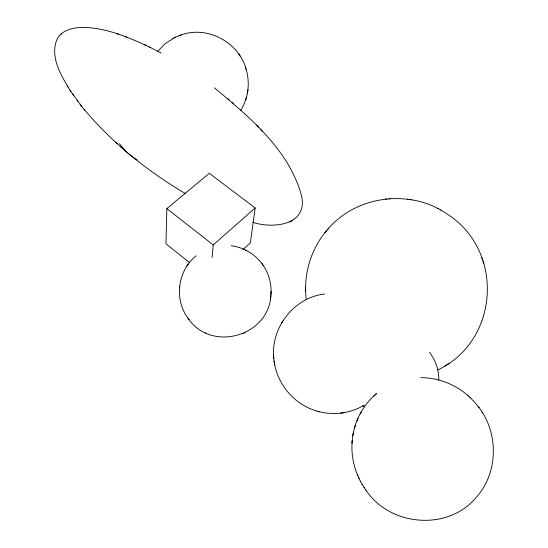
<?xml version="1.0" encoding="UTF-8"?>
<svg xmlns="http://www.w3.org/2000/svg" width="548" height="548" viewBox="0 0 548 548"><rect width="100%" height="100%" fill="white"/><g stroke="black" fill="none" stroke-linecap="round" stroke-linejoin="round"><path stroke-width="0.82" d="M306.284 299.276C303.01 273.781 311.435 247.121 328.766 228.139C357.762 195.013 411.432 188.861 447.38 214.2C505.05 251.155 498.961 341.246 437.674 370.003M242.839 249.669L250.374 242.88L255.163 207.973L209.288 173.291L166.859 208.61L165.955 243.785L189.724 262.759M262.67 264.705C269.308 273.966 272.198 285.789 270.719 297.078M271.102 291.255L270.959 294.612M352.111 441.894C351.069 455.641 354.186 469.636 360.7 481.767M196.205 255.786C177.71 270.267 173.832 299.379 188.005 318.135M352.124 441.798C353.337 423.316 362.29 405.452 376.545 393.587L373.757 396.053M352.008 443.346L352.227 440.332M246.162 98.332C249.004 88.735 248.929 78.289 245.963 68.726M179.655 286.241L179.491 288.152M212.11 257.43L213.213 244.929L255.163 207.973M270.863 295.797C268.267 336.958 209.795 352.837 187.389 317.292M270.438 298.975L270.52 298.413M247.422 93.098L247.669 91.434M247.689 91.269L247.936 89.605M353.364 432.687L352.816 435.701M240.819 110.436L243.75 104.894L245.956 99.024M245.689 99.907L246.429 97.441M354.44 428.187L355.323 425.234M356.871 420.912L358.07 418.076M360.07 413.973L361.57 411.295M324.574 294.023C292.495 297.571 268.383 330.862 274.336 362.44M281.432 323.286L282.083 322.203M282.165 322.06L282.809 320.984M188.197 264.273L186.772 266.342M324.923 232.681L326.478 230.845M327.238 229.941L328.766 228.139M157.872 51.074L164.989 43.895L174.017 37.949M145.85 45.292C124.533 35.778 101.565 26.051 77.706 27.695C69.843 28.318 61.335 31.531 57.287 38.723C49.149 56.923 61.705 76.528 70.925 91.68M60.623 34.442L61.657 33.572M444.839 366.057L448.949 363.379M252.751 222.31C273.486 229.098 308.517 225.091 301.448 195.314C288.741 149.542 249.539 117.012 214.391 87.858M364.139 405.191C350.905 413.158 334.513 415.521 319.546 411.788M174.648 37.634L179.723 35.449M289.741 222.015L290.844 221.447M291.07 221.33L292.187 220.762M173.024 38.456L175.586 37.161M242.559 333.766L243.202 333.479M244.326 332.979L245.018 332.67M180.573 35.147C207.13 25.085 239.099 42.244 246.216 69.521M178.867 35.757L181.367 34.86M340.678 413.13L343.952 412.665M385.347 199.075L386.641 198.965M388.881 198.753L390.066 198.65M420.898 377.647C438.195 377.702 455.32 384.347 468.232 395.827M231.057 245.744C244.024 247.258 256.087 254.751 263.321 265.609M411.075 199.732L411.575 199.808M407.554 199.205L408.178 199.301M317.025 411.11L319.628 411.815M317.039 411.116C294.516 404.808 277.028 384.278 274.116 361.111M116.731 33.579L118.361 34.154M125.376 36.613L126.773 37.1M205.589 332.814L206.034 333.006M245.518 250.066L246.004 250.292M149.645 47.128L161.208 53.094M144.898 44.833L150.453 47.518M440.798 210.179L441.318 210.459M437.756 208.535L438.167 208.767M137.206 159.879C130.15 155.927 124.06 150.31 119.471 143.651M185.738 193.786C147.686 171.277 112.518 143.24 84.056 109.285M166.859 208.61L213.213 244.929M227.619 98.462L229.16 99.77M232.051 102.236L233.729 103.661M470.115 397.547L474.787 402.321L479.103 407.746M115.772 142.329L117.231 143.638M120.375 146.439L121.718 147.645M467.889 395.519L470.513 397.903M365.845 490.015C389.731 526.327 447.894 531.43 476.061 497.584C498.372 473.054 498.913 433.016 478.644 407.061M256.58 125.232L258.464 127.225M260.348 129.212L262.328 131.301M363.68 406.369L364.009 406.767L362.817 405.335M81.645 106.305L69.541 89.564M84.851 110.264L80.049 104.284M77.021 100.346L77.816 101.387M429.468 352.405C435.591 360.194 438.969 370.085 438.811 379.99M188.553 318.881L189.142 319.696M261.588 263.204L262.211 264.067M360.468 481.356L364.221 487.665M363.988 487.33L366.057 490.323M238.325 53.437L239.154 54.656M239.332 54.916L240.188 56.17M482.048 412.089L482.589 412.884M72.774 94.407L73.48 95.448M67.212 85.858L67.883 86.933M362.057 484.192L362.276 484.576M357.502 475.048L357.721 475.534M358.81 478.007L359.015 478.466M481.863 257.848L482.555 259.882M483.014 261.225L483.726 263.328M245.415 66.993L245.662 67.774M274.555 363.68L274.767 364.982M273.589 354.583L273.671 355.981M273.74 357.166L273.822 358.543M305.62 287.248L305.64 289.111M305.64 289.591L305.661 291.44"/></g></svg>
